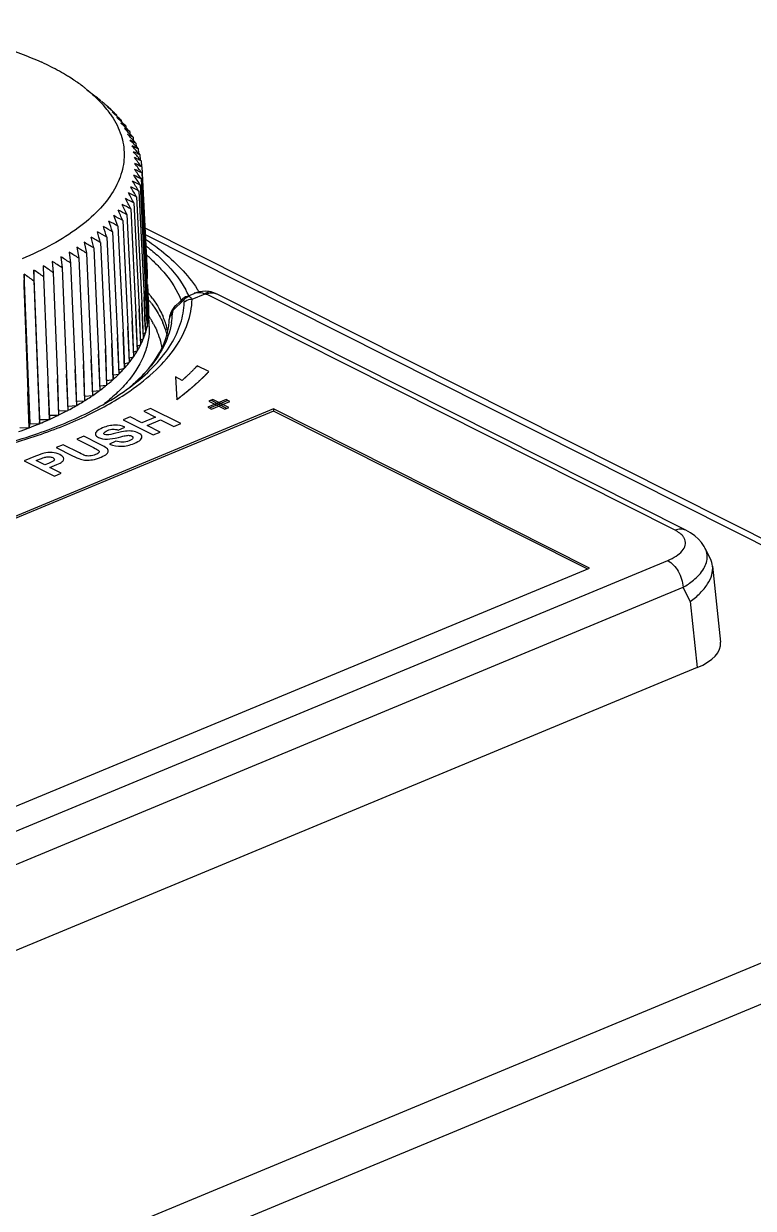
# Model space of a CAD drawing. Header units: millimetres. Extents: x -1493 to -686, y 1310 to 1867.
# Drawn here: x -761.63 to -742.47, y 1743.72 to 1774.82 of the extents above; entities that cross this region are included whole.
import ezdxf

# ---------------------------------------------------------------- set-up
doc = ezdxf.new("R2010")
doc.units = ezdxf.units.MM
doc.layers.get('0').update_dxf_attribs({"linetype": 'CONTINUOUS'})

msp = doc.modelspace()

# ---------------------------------------------------------------- linework, layer by layer
at = {"color": 7, "linetype": 'Continuous'}
for p, q in [((-759.984, 1773.101), (-759.711, 1772.884)), ((-759.63, 1772.819), (-759.603, 1772.797)), ((-759.492, 1772.708), (-759.492, 1772.699)), ((-759.492, 1772.699), (-759.472, 1772.683)), ((-759.336, 1772.569), (-759.335, 1772.551)), ((-759.335, 1772.551), (-759.327, 1772.544)), ((-759.195, 1772.402), (-759.142, 1772.355)), ((-759.193, 1772.427), (-759.191, 1772.399)), ((-759.076, 1772.257), (-759.025, 1772.209)), ((-759.063, 1772.283), (-759.061, 1772.243)), ((-758.971, 1772.11), (-758.921, 1772.061)), ((-758.947, 1772.136), (-758.944, 1772.084)), ((-758.88, 1771.961), (-758.841, 1771.922)), ((-758.844, 1771.987), (-758.841, 1771.922)), ((-758.803, 1771.811), (-758.779, 1771.785)), ((-758.779, 1771.785), (-758.752, 1771.757)), ((-758.756, 1771.835), (-758.752, 1771.757)), ((-758.74, 1771.658), (-758.734, 1771.652)), ((-758.734, 1771.652), (-758.677, 1771.589)), ((-758.681, 1771.682), (-758.677, 1771.589)), ((-758.677, 1771.589), (-758.621, 1771.527)), ((-758.621, 1771.527), (-758.616, 1771.418)), ((-758.616, 1771.418), (-758.576, 1771.371)), ((-758.616, 1771.418), (-758.576, 1771.371)), ((-758.576, 1771.371), (-758.569, 1771.245)), ((-758.569, 1771.245), (-758.544, 1771.214)), ((-758.569, 1771.245), (-758.544, 1771.214)), ((-758.544, 1771.214), (-758.537, 1771.069)), ((-758.537, 1771.069), (-758.528, 1771.057)), ((-758.528, 1771.057), (-758.388, 1768.285)), ((-758.538, 1770.74), (-758.398, 1767.966)), ((-758.526, 1770.898), (-758.386, 1768.125)), ((-758.606, 1770.424), (-758.467, 1767.647)), ((-758.565, 1770.582), (-758.425, 1767.806)), ((-758.732, 1770.111), (-758.594, 1767.33)), ((-758.662, 1770.267), (-758.524, 1767.488)), ((-758.915, 1769.803), (-758.779, 1767.019)), ((-758.816, 1769.956), (-758.679, 1767.174)), ((-759.153, 1769.502), (-759.019, 1766.715)), ((-759.027, 1769.651), (-758.892, 1766.866)), ((-729.696, 1754.976), (-758.456, 1769.461)), ((-759.445, 1769.209), (-759.314, 1766.42)), ((-759.292, 1769.354), (-759.16, 1766.566)), ((-730.327, 1755.121), (-758.447, 1769.284)), ((-760.434, 1768.819), (-760.395, 1768.533)), ((-760.23, 1768.946), (-760.181, 1768.661)), ((-760.038, 1769.077), (-759.979, 1768.793)), ((-759.979, 1768.793), (-759.853, 1766)), ((-759.788, 1768.929), (-759.66, 1766.137)), ((-759.61, 1769.068), (-759.481, 1766.277)), ((-760.875, 1768.576), (-760.856, 1768.288)), ((-760.649, 1768.695), (-760.62, 1768.408)), ((-760.395, 1768.533), (-760.273, 1765.737)), ((-760.181, 1768.661), (-760.057, 1765.867)), ((-761.613, 1768.243), (-761.626, 1767.956)), ((-761.458, 1764.319), (-761.613, 1768.243)), ((-761.357, 1768.35), (-761.36, 1768.062)), ((-761.199, 1764.427), (-761.357, 1768.35)), ((-761.111, 1768.46), (-761.103, 1768.173)), ((-761.103, 1768.173), (-760.949, 1764.43)), ((-760.856, 1768.288), (-760.739, 1765.49)), ((-760.62, 1768.408), (-760.501, 1765.612)), ((-758.388, 1768.285), (-758.381, 1768.126)), ((-761.626, 1767.956), (-761.516, 1765.154)), ((-761.36, 1768.062), (-761.209, 1764.313)), ((-758.392, 1767.807), (-758.398, 1767.966)), ((-758.373, 1767.808), (-758.386, 1768.125)), ((-758.375, 1767.967), (-758.349, 1767.342)), ((-758.467, 1767.647), (-758.461, 1767.491)), ((-758.434, 1766.867), (-758.467, 1767.647)), ((-758.419, 1767.649), (-758.425, 1767.806)), ((-758.425, 1767.806), (-758.419, 1767.649)), ((-758.393, 1767.027), (-758.419, 1767.649)), ((-758.419, 1767.649), (-758.394, 1767.027)), ((-758.366, 1767.188), (-758.392, 1767.807)), ((-758.392, 1767.807), (-758.367, 1767.188)), ((-758.373, 1767.808), (-758.354, 1767.341)), ((-757.463, 1767.582), (-757.528, 1767.519)), ((-757.435, 1767.553), (-757.478, 1767.511)), ((-757.435, 1767.553), (-757.478, 1767.511)), ((-757.446, 1767.597), (-757.463, 1767.582)), ((-757.412, 1767.623), (-757.446, 1767.597)), ((-757.374, 1767.643), (-757.412, 1767.623)), ((-757.364, 1767.647), (-757.374, 1767.643)), ((-757.364, 1767.647), (-757.148, 1767.737)), ((-757.204, 1767.581), (-756.859, 1767.724)), ((-757.109, 1767.752), (-757.148, 1767.737)), ((-757.019, 1767.777), (-757.109, 1767.752)), ((-756.929, 1767.79), (-757.019, 1767.777)), ((-756.841, 1767.792), (-756.929, 1767.79)), ((-756.755, 1767.783), (-756.841, 1767.792)), ((-744.526, 1761.517), (-756.827, 1767.713)), ((-756.705, 1767.773), (-756.755, 1767.783)), ((-756.705, 1767.773), (-756.705, 1767.773)), ((-756.69, 1767.769), (-756.705, 1767.773)), ((-756.634, 1767.752), (-756.69, 1767.769)), ((-756.577, 1767.729), (-756.634, 1767.752)), ((-756.545, 1767.714), (-756.577, 1767.729)), ((-744.245, 1761.519), (-756.545, 1767.714)), ((-758.554, 1766.392), (-758.594, 1767.33)), ((-758.594, 1767.33), (-758.558, 1766.385)), ((-758.524, 1767.488), (-758.486, 1766.543)), ((-758.49, 1766.706), (-758.524, 1767.488)), ((-758.461, 1767.491), (-758.436, 1766.867)), ((-758.354, 1767.341), (-758.347, 1767.182)), ((-757.767, 1767.227), (-757.776, 1767.202)), ((-757.739, 1767.284), (-757.767, 1767.227)), ((-757.705, 1767.338), (-757.739, 1767.284)), ((-757.66, 1767.336), (-757.707, 1767.29)), ((-757.66, 1767.336), (-757.707, 1767.29)), ((-757.663, 1767.388), (-757.705, 1767.338)), ((-757.645, 1767.406), (-757.663, 1767.388)), ((-757.478, 1767.511), (-757.66, 1767.336)), ((-757.528, 1767.519), (-757.645, 1767.406)), ((-758.738, 1766.08), (-758.779, 1767.019)), ((-758.779, 1767.019), (-758.743, 1766.073)), ((-758.639, 1766.235), (-758.679, 1767.174)), ((-758.679, 1767.174), (-758.643, 1766.228)), ((-758.394, 1767.027), (-758.387, 1766.862)), ((-758.392, 1767.009), (-758.36, 1767.022)), ((-758.367, 1767.188), (-758.36, 1767.022)), ((-758.365, 1767.174), (-758.347, 1767.182)), ((-758.33, 1766.887), (-758.342, 1767.189)), ((-757.804, 1767.072), (-757.805, 1767.05)), ((-757.801, 1767.099), (-757.804, 1767.072)), ((-757.797, 1767.127), (-757.801, 1767.099)), ((-757.791, 1767.154), (-757.797, 1767.127)), ((-757.783, 1767.181), (-757.791, 1767.154)), ((-757.776, 1767.202), (-757.783, 1767.181)), ((-757.776, 1767.202), (-757.776, 1767.202)), ((-758.978, 1765.775), (-759.019, 1766.715)), ((-759.019, 1766.715), (-758.984, 1765.769)), ((-758.851, 1765.927), (-758.892, 1766.866)), ((-758.892, 1766.866), (-758.857, 1765.92)), ((-758.489, 1766.682), (-758.43, 1766.702)), ((-758.436, 1766.867), (-758.43, 1766.702)), ((-758.433, 1766.845), (-758.387, 1766.862)), ((-759.273, 1765.48), (-759.314, 1766.42)), ((-759.314, 1766.42), (-759.28, 1765.473)), ((-759.119, 1765.626), (-759.16, 1766.566)), ((-759.16, 1766.566), (-759.126, 1765.62)), ((-758.644, 1766.36), (-758.558, 1766.385)), ((-758.56, 1766.52), (-758.486, 1766.543)), ((-759.812, 1765.058), (-759.853, 1766)), ((-759.853, 1766), (-759.821, 1765.052)), ((-759.62, 1765.195), (-759.66, 1766.137)), ((-759.66, 1766.137), (-759.628, 1765.189)), ((-759.44, 1765.336), (-759.481, 1766.277)), ((-759.481, 1766.277), (-759.448, 1765.33)), ((-758.857, 1766.046), (-758.743, 1766.073)), ((-758.743, 1766.202), (-758.643, 1766.228)), ((-760.233, 1764.795), (-760.273, 1765.737)), ((-760.273, 1765.737), (-760.243, 1764.789)), ((-760.017, 1764.925), (-760.057, 1765.867)), ((-760.057, 1765.867), (-760.026, 1764.919)), ((-759.124, 1765.742), (-758.984, 1765.769)), ((-758.983, 1765.893), (-758.857, 1765.92)), ((-760.988, 1765.374), (-760.96, 1764.425)), ((-760.7, 1764.547), (-760.739, 1765.49)), ((-760.739, 1765.49), (-760.711, 1764.542)), ((-760.461, 1764.669), (-760.501, 1765.612)), ((-760.501, 1765.612), (-760.471, 1764.663)), ((-759.445, 1765.449), (-759.28, 1765.473)), ((-759.278, 1765.594), (-759.126, 1765.62)), ((-761.478, 1764.21), (-761.516, 1765.154)), ((-761.516, 1765.154), (-761.49, 1764.205)), ((-760.022, 1765.034), (-759.821, 1765.052)), ((-759.817, 1765.169), (-759.628, 1765.189)), ((-759.625, 1765.307), (-759.448, 1765.33)), ((-760.465, 1764.778), (-760.243, 1764.789)), ((-760.238, 1764.904), (-760.026, 1764.919)), ((-755.066, 1764.702), (-784.425, 1752.507)), ((-755.065, 1764.648), (-784.366, 1752.478)), ((-761.209, 1764.313), (-761.199, 1764.427)), ((-761.199, 1764.427), (-760.96, 1764.425)), ((-760.949, 1764.539), (-760.711, 1764.542)), ((-760.704, 1764.656), (-760.471, 1764.663)), ((-755.066, 1764.702), (-755.065, 1764.648)), ((-746.775, 1760.526), (-755.066, 1764.702)), ((-746.833, 1760.502), (-755.065, 1764.648)), ((-761.727, 1764.216), (-761.49, 1764.205)), ((-761.478, 1764.21), (-761.458, 1764.319)), ((-761.458, 1764.319), (-761.209, 1764.313)), ((-744.12, 1761.449), (-744.245, 1761.519)), ((-744.011, 1761.371), (-744.12, 1761.449)), ((-743.915, 1761.286), (-744.011, 1761.371)), ((-743.833, 1761.193), (-743.915, 1761.286)), ((-743.765, 1761.094), (-743.833, 1761.193)), ((-743.734, 1761.038), (-743.765, 1761.094)), ((-743.596, 1760.766), (-743.735, 1761.039)), ((-776.766, 1747.415), (-744.72, 1760.726)), ((-776.134, 1748.332), (-746.775, 1760.526)), ((-743.541, 1760.58), (-743.332, 1758.579)), ((-776.36, 1746.711), (-744.315, 1760.021)), ((-744.126, 1759.649), (-744.315, 1760.021)), ((-744.126, 1759.649), (-743.945, 1757.914)), ((-743.945, 1757.914), (-776.468, 1744.405)), ((-771.7, 1737.937), (-730.327, 1755.121)), ((-729.297, 1754.467), (-771.754, 1736.832))]:
    msp.add_line(p, q, dxfattribs=at)
at = {"color": 40, "linetype": 'Continuous'}
for p, q in [((-756.765, 1765.682), (-757.07, 1765.836)), ((-757.642, 1765.542), (-757.608, 1764.944)), ((-757.463, 1765.452), (-757.642, 1765.542)), ((-756.312, 1764.947), (-756.792, 1764.747)), ((-756.792, 1764.747), (-756.698, 1764.7)), ((-756.661, 1764.951), (-756.769, 1764.907)), ((-756.769, 1764.907), (-756.349, 1764.695)), ((-756.265, 1764.923), (-756.745, 1764.724)), ((-756.295, 1764.718), (-756.715, 1764.929)), ((-756.698, 1764.7), (-756.218, 1764.899)), ((-756.242, 1764.74), (-756.661, 1764.951)), ((-756.349, 1764.695), (-756.242, 1764.74)), ((-756.218, 1764.899), (-756.312, 1764.947)), ((-758.833, 1764.492), (-759.015, 1764.416)), ((-758.522, 1764.336), (-758.833, 1764.492)), ((-758.165, 1764.484), (-758.522, 1764.336)), ((-758.293, 1764.716), (-758.476, 1764.641)), ((-758.476, 1764.641), (-758.165, 1764.484)), ((-757.504, 1764.319), (-758.293, 1764.716)), ((-759.145, 1764.149), (-758.97, 1764.228)), ((-759.015, 1764.416), (-758.226, 1764.019)), ((-758.389, 1764.268), (-758.031, 1764.417)), ((-758.043, 1764.094), (-758.389, 1764.268)), ((-758.031, 1764.417), (-757.686, 1764.243)), ((-757.686, 1764.243), (-757.504, 1764.319)), ((-760.05, 1763.987), (-760.232, 1763.911)), ((-760.232, 1763.911), (-759.796, 1763.691)), ((-759.635, 1763.778), (-760.05, 1763.987)), ((-759.209, 1763.86), (-759.371, 1763.779)), ((-758.226, 1764.019), (-758.043, 1764.094)), ((-760.588, 1763.763), (-760.77, 1763.687)), ((-760.77, 1763.687), (-760.349, 1763.475)), ((-760.16, 1763.548), (-760.588, 1763.763)), ((-761.318, 1763.46), (-761.611, 1763.338)), ((-761.611, 1763.338), (-760.821, 1762.941)), ((-761.295, 1763.347), (-761.207, 1763.383)), ((-761.071, 1763.234), (-761.295, 1763.347)), ((-760.971, 1763.275), (-761.071, 1763.234)), ((-760.937, 1763.166), (-760.818, 1763.216)), ((-760.639, 1763.016), (-760.937, 1763.166)), ((-760.821, 1762.941), (-760.639, 1763.016))]:
    msp.add_line(p, q, dxfattribs=at)
at = {"color": 7, "linetype": 'Continuous'}
for centre, radius, start, end in [((-764.184, 1767.217), 7.25, 63.1824, 65.2683), ((-763.883, 1767.819), 6.577, 60.9341, 63.1667), ((-763.568, 1768.389), 5.926, 58.5143, 60.9159), ((-763.348, 1768.754), 5.5, 57.8428, 58.4838), ((-763.192, 1769), 5.209, 55.8884, 57.8548), ((-763.026, 1769.245), 4.913, 55.0412, 55.8773), ((-762.868, 1769.47), 4.638, 53.0688, 55.0521), ((-762.702, 1769.693), 4.359, 51.9884, 53.0592), ((-762.615, 1769.804), 4.219, 51.408, 51.9857), ((-762.128, 1769.911), 3.831, 49.9304, 51.3369), ((-783.11, 1743.633), 37.458, 51.1826, 51.3426), ((-761.77, 1770.715), 2.974, 39.3821, 43.1765), ((-783.721, 1743.578), 37.883, 50.2398, 50.4115), ((-762.109, 1769.264), 4.325, 52.7658, 54.1996), ((-784.667, 1742.441), 39.362, 50.047, 50.2013), ((-761.525, 1770.918), 2.656, 35.2932, 39.3452), ((-784.627, 1743.252), 38.706, 49.1978, 49.3885), ((-762.147, 1768.544), 4.91, 55.0669, 56.4338), ((-785.563, 1742.168), 40.138, 49.0307, 49.1822), ((-785.568, 1742.984), 39.509, 48.1242, 48.3269), ((-762.227, 1767.766), 5.562, 56.9337, 58.2331), ((-786.521, 1742.798), 40.262, 47.027, 47.226), ((-762.347, 1766.935), 6.276, 58.4469, 59.6811), ((-787.061, 1741.32), 41.744, 47.8781, 48.025), ((-787.532, 1742.649), 41.032, 45.8895, 46.0846), ((-762.505, 1766.053), 7.047, 59.6697, 60.8425), ((-788.083, 1741.124), 42.552, 46.7856, 46.9297), ((-788.607, 1742.534), 41.829, 44.7108, 44.9018), ((-762.702, 1765.126), 7.871, 60.6522, 61.768), ((-789.166, 1740.966), 43.379, 45.6529, 45.7941), ((-789.755, 1742.448), 42.663, 43.4899, 43.6768), ((-762.935, 1764.158), 8.741, 61.4338, 62.497), ((-790.251, 1740.907), 44.142, 44.4789, 44.6366), ((-790.987, 1742.391), 43.549, 42.2261, 42.4087), ((-763.207, 1763.153), 9.655, 62.0459, 63.0608), ((-792.317, 1742.358), 44.5, 40.9185, 41.0967), ((-763.517, 1762.117), 10.607, 62.5135, 63.4842), ((-791.566, 1740.733), 45.158, 43.2633, 43.3935), ((-793.736, 1742.363), 45.506, 39.5718, 39.7399), ((-763.865, 1761.054), 11.594, 62.8569, 63.7871), ((-796.218, 1741.65), 47.805, 37.9799, 38.3355), ((-764.251, 1759.97), 12.61, 63.0925, 63.9856), ((-793.604, 1741.242), 46.204, 40.7769, 40.9188), ((-795.207, 1741.148), 47.415, 39.402, 39.5717), ((-800.055, 1741.623), 50.71, 35.0431, 35.3922), ((-765.138, 1757.755), 14.713, 63.2913, 64.1192), ((-798.085, 1741.599), 49.228, 36.5256, 36.887), ((-764.675, 1758.868), 13.651, 63.2336, 64.0927), ((-804.722, 1741.675), 54.343, 31.9398, 32.2622), ((-766.179, 1755.515), 16.881, 63.1906, 63.9635), ((-802.252, 1741.65), 52.399, 33.5145, 33.8507), ((-765.639, 1756.636), 15.791, 63.2744, 64.0737), ((-810.736, 1741.696), 59.261, 28.65286, 28.94536), ((-767.37, 1753.29), 19.08, 62.8459, 63.572), ((-807.524, 1741.692), 56.604, 30.3191, 30.627), ((-766.756, 1754.398), 17.979, 63.046, 63.7946), ((-818.826, 1741.628), 66.205, 25.18679, 25.44576), ((-768.708, 1751.119), 21.277, 62.2953, 62.9814), ((-814.457, 1741.677), 62.415, 26.94177, 27.21796), ((-768.021, 1752.195), 20.181, 62.5944, 63.2998), ((-830.328, 1741.392), 76.525, 21.55084, 21.77255), ((-770.189, 1749.037), 23.442, 61.5653, 62.2169), ((-824.028, 1741.537), 70.82, 23.38926, 23.63007), ((-769.431, 1750.064), 22.365, 61.9514, 62.6196), ((-847.981, 1740.852), 92.967, 17.75977, 17.94055), ((-771.805, 1747.08), 25.548, 60.6742, 61.2959), ((-838.116, 1741.172), 83.71, 19.67354, 19.87523), ((-770.98, 1748.041), 24.504, 61.139, 61.7751), ((-878.422, 1739.714), 122.178, 13.83431, 13.97077), ((-773.549, 1745.277), 27.574, 59.634, 60.2295), ((-860.874, 1740.389), 105.247, 15.81232, 15.97133), ((-772.661, 1746.157), 26.572, 60.1722, 60.7803), ((-776.389, 1742.913), 30.425, 57.81, 58.3716), ((-775.414, 1743.652), 29.502, 58.4525, 59.0247), ((-774.467, 1744.44), 28.551, 59.0606, 59.6441), ((-761.646, 1764.721), 5.346, 51.9384, 52.9099), ((-778.422, 1741.592), 32.188, 56.4229, 56.9648), ((-777.392, 1742.225), 31.321, 57.1335, 57.6849), ((-761.404, 1765.224), 4.624, 48.8766, 49.6351), ((-761.256, 1765.392), 4.401, 46.9232, 48.8864), ((-781.668, 1740.021), 34.622, 54.0862, 54.6014), ((-780.56, 1740.489), 33.838, 54.8995, 55.4233), ((-779.478, 1741.012), 33.026, 55.6784, 56.211), ((-759.882, 1766.012), 3.359, 32.3483, 33.1973), ((-760.816, 1765.722), 3.187, 39.414, 39.8361), ((-760.774, 1765.585), 3.133, 38.4972, 39.5694), ((-760.784, 1765.748), 3.146, 38.9606, 39.414), ((-760.757, 1765.771), 3.11, 38.6162, 38.9603), ((-760.659, 1765.848), 2.986, 35.9317, 38.6319), ((-760.681, 1765.659), 3.015, 36.9151, 38.5003), ((-759.658, 1766.666), 2.343, 22.6764, 24.6493), ((-759.617, 1766.683), 2.3, 22.3182, 22.6712), ((-758.377, 1766.738), 1.246, 40.8414, 41.1612), ((-757.192, 1767.356), 0.313, 137.1691, 140.8336), ((-759.596, 1766.61), 2.538, 24.8318, 28.7403), ((-757.313, 1767.542), 0.112, 73.3578, 78.153), ((-757.027, 1767.446), 0.316, 110.2761, 112.5609), ((-759.84, 1766.039), 3.309, 31.6634, 32.3479), ((-756.669, 1767.47), 0.274, 63.2585, 65.5678), ((-760.086, 1767.242), 1.74, 2.3759, 3.2976), ((-760.085, 1767.242), 1.739, 1.6201, 2.3758), ((-759.583, 1767.275), 1.864, 357.5891, 358.6046), ((-757.466, 1767.242), 0.246, 162.8616, 168.6816), ((-760.182, 1767.253), 1.837, 347.9096, 350.0667), ((-760.157, 1767.249), 1.812, 350.0695, 351.1579), ((-760.14, 1767.246), 1.794, 351.1572, 352.8006), ((-760.113, 1767.243), 1.767, 353.0323, 356.3524), ((-760.095, 1767.242), 1.749, 356.3565, 358.0277), ((-760.498, 1765.721), 2.585, 31.4854, 33.2241), ((-760.433, 1765.761), 2.508, 30.5264, 31.4813), ((-760.354, 1765.807), 2.417, 27.9825, 30.5358), ((-759.894, 1766.12), 2.1, 16.0787, 23.7082), ((-759.942, 1766.272), 2.15, 19.944, 23.3963), ((-759.867, 1766.299), 2.071, 17.8181, 19.934), ((-759.785, 1766.325), 1.985, 12.2192, 17.8383), ((-759.474, 1767.094), 1.67, 349.802, 355.2774), ((-759.427, 1767.089), 1.623, 355.2948, 358.6015), ((-757.566, 1767.044), 0.239, 169.0436, 178.5532), ((-759.625, 1767.278), 1.906, 350.5691, 357.5609), ((-760.397, 1767.316), 2.061, 338.1936, 341.1896), ((-760.331, 1767.293), 1.992, 341.199, 342.7319), ((-760.269, 1767.274), 1.926, 342.9442, 346.0786), ((-760.219, 1767.261), 1.875, 346.0868, 347.6828), ((-760.07, 1766.814), 1.742, 1.5866, 2.3773), ((-759.779, 1766.156), 1.979, 14.6489, 16.0068), ((-760.748, 1767.48), 2.449, 329.44, 332.1113), ((-760.653, 1767.43), 2.341, 332.1217, 333.498), ((-760.558, 1767.383), 2.235, 333.686, 336.5249), ((-760.477, 1767.347), 2.147, 336.535, 337.9931), ((-761.208, 1767.785), 3.001, 321.7507, 324.0831), ((-761.089, 1767.698), 2.854, 324.093, 325.2991), ((-760.965, 1767.613), 2.704, 325.4624, 327.963), ((-760.858, 1767.545), 2.576, 327.9733, 329.2645), ((-761.759, 1768.259), 3.728, 315.0824, 317.1008), ((-761.621, 1768.129), 3.539, 317.1095, 318.1545), ((-761.474, 1767.999), 3.343, 318.2953, 320.4661), ((-761.344, 1767.892), 3.174, 320.4755, 321.599), ((-762.375, 1768.92), 4.632, 309.3162, 311.0626), ((-762.224, 1768.745), 4.401, 311.07, 311.9736), ((-762.061, 1768.565), 4.159, 312.0953, 313.972), ((-761.915, 1768.413), 3.948, 313.9801, 314.9515), ((-761.954, 1768.967), 4.831, 309.873, 312.1625), ((-761.853, 1768.838), 4.667, 309.9561, 311.9449), ((-761.766, 1768.758), 4.55, 312.1771, 313.0183), ((-761.603, 1768.584), 4.311, 313.0074, 315.0837), ((-761.425, 1768.406), 4.06, 315.0926, 316.3127), ((-763.185, 1769.999), 5.983, 303.7215, 304.2124), ((-763.012, 1769.747), 5.676, 304.3075, 306.0869), ((-762.854, 1769.528), 5.406, 306.0971, 306.6223), ((-762.682, 1769.3), 5.121, 306.7238, 308.6297), ((-762.526, 1769.103), 4.87, 308.641, 309.2041), ((-764.003, 1771.35), 7.562, 297.9337, 299.4033), ((-763.848, 1771.072), 7.243, 299.4107, 299.8429), ((-763.676, 1770.775), 6.9, 299.9272, 301.4894), ((-763.518, 1770.515), 6.596, 301.4977, 301.9577), ((-763.344, 1770.239), 6.27, 302.0471, 303.7122), ((-764.87, 1773.124), 9.537, 292.9382, 294.1972), ((-764.618, 1772.566), 8.925, 294.2728, 295.7767), ((-764.471, 1772.259), 8.585, 295.7852, 295.9781), ((-764.307, 1771.927), 8.214, 296.0512, 297.6406), ((-764.155, 1771.634), 7.884, 297.6501, 297.8543), ((-765.45, 1774.573), 11.098, 289.4445, 290.9077), ((-765.199, 1773.915), 10.393, 290.9794, 292.3381), ((-765.066, 1773.588), 10.041, 292.3449, 292.5187), ((-765.023, 1773.484), 9.929, 292.593, 292.7681), ((-764.993, 1773.412), 9.851, 292.7681, 292.9441), ((-744.186, 1760.811), 0.506, 21.1086, 26.7424)]:
    msp.add_arc(centre, radius, start, end, dxfattribs=at)
msp.add_ellipse((-745.134, 1758.509), major_axis=(1.804, 0.039), ratio=0.453967, start_param=-0.860761, end_param=0.037658, dxfattribs=at)
for points, knots in [([(-771.985, 1773.84), (-771.589, 1774.005), (-770.742, 1774.291), (-769.393, 1774.593), (-767.953, 1774.777), (-766.472, 1774.836), (-765.005, 1774.767), (-763.602, 1774.575), (-762.314, 1774.265), (-761.517, 1773.971), (-761.151, 1773.803)], [0, 0, 0, 0, 0.115867, 0.241479, 0.373549, 0.508363, 0.642044, 0.770781, 0.891074, 1, 1, 1, 1]), ([(-759.984, 1773.101), (-759.949, 1773.073), (-759.815, 1772.963), (-759.689, 1772.844), (-759.601, 1772.75)], [0, 0, 0, 0, 0.259229, 1, 1, 1, 1]), ([(-759.357, 1772.453), (-759.248, 1772.299), (-759.071, 1771.977), (-758.961, 1771.443), (-759.029, 1770.904), (-759.269, 1770.381), (-759.666, 1769.885), (-760.209, 1769.422), (-760.887, 1768.998), (-761.396, 1768.758), (-761.669, 1768.645)], [0, 0, 0, 0, 0.108835, 0.209786, 0.310319, 0.418015, 0.538605, 0.675322, 0.829267, 1, 1, 1, 1]), ([(-758.429, 1769.158), (-758.288, 1769.064), (-757.777, 1768.695), (-757.324, 1768.237), (-757.071, 1767.851)], [0, 0, 0, 0, 0.269282, 1, 1, 1, 1]), ([(-758.35, 1768.93), (-758.244, 1768.847), (-757.869, 1768.529), (-757.543, 1768.144), (-757.371, 1767.83)], [0, 0, 0, 0, 0.273238, 1, 1, 1, 1]), ([(-758.25, 1768.607), (-758.171, 1768.533), (-757.888, 1768.247), (-757.65, 1767.91), (-757.528, 1767.643)], [0, 0, 0, 0, 0.269761, 1, 1, 1, 1]), ([(-758.842, 1765.172), (-758.598, 1765.341), (-758.158, 1765.689), (-757.633, 1766.287), (-757.297, 1766.92), (-757.21, 1767.367), (-757.204, 1767.581)], [0, 0, 0, 0, 0.295225, 0.555576, 0.786826, 1, 1, 1, 1]), ([(-758.241, 1767.6), (-758.214, 1767.561), (-758.11, 1767.411), (-758.022, 1767.25), (-757.968, 1767.126)], [0, 0, 0, 0, 0.258782, 1, 1, 1, 1]), ([(-757.463, 1767.582), (-757.461, 1767.584), (-757.451, 1767.568), (-757.445, 1767.565), (-757.439, 1767.558)], [0, 0, 0, 0, 0.25152, 1, 1, 1, 1]), ([(-757.204, 1767.581), (-757.223, 1767.581), (-757.298, 1767.573), (-757.371, 1767.539), (-757.412, 1767.502)], [0, 0, 0, 0, 0.257047, 1, 1, 1, 1]), ([(-757.29, 1767.651), (-757.297, 1767.653), (-757.321, 1767.657), (-757.347, 1767.654), (-757.364, 1767.647)], [0, 0, 0, 0, 0.277764, 1, 1, 1, 1]), ([(-757.204, 1767.581), (-757.208, 1767.589), (-757.227, 1767.619), (-757.256, 1767.642), (-757.281, 1767.649)], [0, 0, 0, 0, 0.269565, 1, 1, 1, 1]), ([(-757.136, 1767.742), (-757.093, 1767.757), (-756.997, 1767.77), (-756.904, 1767.744), (-756.859, 1767.724)], [0, 0, 0, 0, 0.479246, 1, 1, 1, 1]), ([(-756.705, 1767.773), (-756.717, 1767.776), (-756.773, 1767.781), (-756.826, 1767.751), (-756.859, 1767.724)], [0, 0, 0, 0, 0.220998, 1, 1, 1, 1]), ([(-756.555, 1767.719), (-756.571, 1767.726), (-756.64, 1767.75), (-756.716, 1767.746), (-756.769, 1767.732)], [0, 0, 0, 0, 0.239764, 1, 1, 1, 1]), ([(-758.726, 1765.358), (-758.529, 1765.512), (-758.174, 1765.83), (-757.754, 1766.364), (-757.487, 1766.924), (-757.417, 1767.314), (-757.412, 1767.502)], [0, 0, 0, 0, 0.289803, 0.5485, 0.781879, 1, 1, 1, 1]), ([(-758.271, 1767.469), (-758.24, 1767.429), (-758.127, 1767.269), (-758.03, 1767.097), (-757.972, 1766.964)], [0, 0, 0, 0, 0.259545, 1, 1, 1, 1]), ([(-757.72, 1767.23), (-757.73, 1767.221), (-757.768, 1767.181), (-757.793, 1767.129), (-757.801, 1767.089)], [0, 0, 0, 0, 0.257251, 1, 1, 1, 1]), ([(-757.707, 1767.29), (-757.715, 1767.285), (-757.745, 1767.261), (-757.767, 1767.228), (-757.776, 1767.202)], [0, 0, 0, 0, 0.261008, 1, 1, 1, 1]), ([(-757.707, 1767.29), (-757.709, 1767.285), (-757.715, 1767.265), (-757.719, 1767.245), (-757.72, 1767.23)], [0, 0, 0, 0, 0.288686, 1, 1, 1, 1]), ([(-757.745, 1766.966), (-757.785, 1766.724), (-757.971, 1766.222), (-758.297, 1765.803), (-758.489, 1765.602)], [0, 0, 0, 0, 0.468683, 1, 1, 1, 1]), ([(-758.219, 1766.941), (-758.192, 1766.889), (-758.092, 1766.683), (-758.025, 1766.46), (-758, 1766.292)], [0, 0, 0, 0, 0.258841, 1, 1, 1, 1]), ([(-758.329, 1766.863), (-758.326, 1766.745), (-758.344, 1766.504), (-758.481, 1766.014), (-758.69, 1765.677), (-758.857, 1765.47)], [0, 0, 0, 0, 0.233448, 0.474076, 1, 1, 1, 1]), ([(-757.895, 1766.548), (-757.888, 1766.569), (-757.862, 1766.651), (-757.842, 1766.735), (-757.831, 1766.798)], [0, 0, 0, 0, 0.254713, 1, 1, 1, 1]), ([(-758.733, 1765.367), (-758.631, 1765.459), (-758.285, 1765.799), (-758.005, 1766.218), (-757.895, 1766.548)], [0, 0, 0, 0, 0.284201, 1, 1, 1, 1]), ([(-761.258, 1764.058), (-760.774, 1764.226), (-759.891, 1764.589), (-759.072, 1765.087), (-758.726, 1765.358)], [0, 0, 0, 0, 0.537942, 1, 1, 1, 1]), ([(-758.857, 1765.47), (-758.873, 1765.45), (-758.941, 1765.367), (-759.013, 1765.288), (-759.069, 1765.231)], [0, 0, 0, 0, 0.244646, 1, 1, 1, 1]), ([(-761.243, 1764.016), (-760.797, 1764.167), (-759.967, 1764.496), (-759.187, 1764.934), (-758.842, 1765.172)], [0, 0, 0, 0, 0.529647, 1, 1, 1, 1]), ([(-759.069, 1765.231), (-759.102, 1765.197), (-759.24, 1765.06), (-759.388, 1764.933), (-759.505, 1764.842)], [0, 0, 0, 0, 0.24106, 1, 1, 1, 1]), ([(-774.662, 1765.01), (-774.303, 1764.753), (-773.459, 1764.29), (-772.016, 1763.769), (-770.35, 1763.392), (-767.903, 1763.101), (-765.382, 1763.157), (-762.95, 1763.556), (-761.8, 1763.871), (-761.258, 1764.058)], [0, 0, 0, 0, 0.095863, 0.207516, 0.332072, 0.465697, 0.741954, 0.875527, 1, 1, 1, 1]), ([(-764.948, 1763.234), (-764.298, 1763.302), (-763.047, 1763.494), (-761.822, 1763.82), (-761.243, 1764.016)], [0, 0, 0, 0, 0.516903, 1, 1, 1, 1]), ([(-744.245, 1761.519), (-744.285, 1761.54), (-744.384, 1761.56), (-744.48, 1761.537), (-744.526, 1761.517)], [0, 0, 0, 0, 0.474044, 1, 1, 1, 1]), ([(-744.269, 1761.274), (-744.278, 1761.297), (-744.336, 1761.404), (-744.442, 1761.475), (-744.526, 1761.517)], [0, 0, 0, 0, 0.210724, 1, 1, 1, 1]), ([(-744.72, 1760.726), (-744.643, 1760.758), (-744.506, 1760.826), (-744.342, 1760.958), (-744.246, 1761.113), (-744.252, 1761.227), (-744.269, 1761.274)], [0, 0, 0, 0, 0.322363, 0.589899, 0.806053, 1, 1, 1, 1]), ([(-744.72, 1760.726), (-744.603, 1760.666), (-744.412, 1760.44), (-744.324, 1760.168), (-744.315, 1760.021)], [0, 0, 0, 0, 0.472539, 1, 1, 1, 1]), ([(-744.315, 1760.021), (-744.221, 1760.075), (-744.016, 1760.214), (-743.762, 1760.475), (-743.678, 1760.725), (-743.682, 1760.836)], [0, 0, 0, 0, 0.304437, 0.689823, 1, 1, 1, 1]), ([(-744.126, 1759.649), (-744.033, 1759.715), (-743.866, 1759.854), (-743.67, 1760.09), (-743.552, 1760.333), (-743.533, 1760.503), (-743.541, 1760.58)], [0, 0, 0, 0, 0.300444, 0.566306, 0.796834, 1, 1, 1, 1])]:
    msp.add_open_spline(points, degree=3, knots=knots, dxfattribs=at)
for points in [[(-757.435, 1767.553), (-757.427, 1767.55), (-757.421, 1767.543), (-757.417, 1767.535)], [(-757.29, 1767.651), (-757.339, 1767.636), (-757.386, 1767.606), (-757.421, 1767.568)], [(-757.417, 1767.535), (-757.413, 1767.525), (-757.412, 1767.513), (-757.412, 1767.502)], [(-756.859, 1767.724), (-756.848, 1767.721), (-756.837, 1767.718), (-756.827, 1767.713)], [(-756.769, 1767.732), (-756.789, 1767.727), (-756.808, 1767.72), (-756.827, 1767.713)], [(-757.701, 1767.315), (-757.691, 1767.349), (-757.671, 1767.381), (-757.645, 1767.406)], [(-743.682, 1760.836), (-743.684, 1760.889), (-743.695, 1760.943), (-743.714, 1760.993)], [(-743.541, 1760.58), (-743.548, 1760.644), (-743.567, 1760.708), (-743.596, 1760.766)]]:
    msp.add_open_spline(points, degree=3, dxfattribs=at)
at = {"color": 40, "linetype": 'Continuous'}
for points, knots in [([(-757.07, 1765.836), (-757.085, 1765.82), (-757.106, 1765.797), (-757.136, 1765.767), (-757.158, 1765.744), (-757.18, 1765.721), (-757.203, 1765.699), (-757.226, 1765.676), (-757.248, 1765.653), (-757.272, 1765.631), (-757.295, 1765.608), (-757.315, 1765.59), (-757.331, 1765.575), (-757.342, 1765.563), (-757.352, 1765.554), (-757.36, 1765.547), (-757.365, 1765.542), (-757.369, 1765.538), (-757.372, 1765.536), (-757.373, 1765.534), (-757.375, 1765.533), (-757.376, 1765.532), (-757.378, 1765.53), (-757.382, 1765.526), (-757.388, 1765.521), (-757.396, 1765.513), (-757.405, 1765.506), (-757.416, 1765.495), (-757.435, 1765.478), (-757.452, 1765.462), (-757.463, 1765.452)], [0, 0, 0, 0, 0.125, 0.1875, 0.25, 0.3125, 0.375, 0.4375, 0.5, 0.5625, 0.625, 0.6875, 0.71875, 0.75, 0.78125, 0.796875, 0.8125, 0.820312, 0.828125, 0.832031, 0.833984, 0.835938, 0.839844, 0.84375, 0.859375, 0.875, 0.890625, 0.90625, 0.9375, 1, 1, 1, 1]), ([(-757.066, 1765.393), (-757.054, 1765.403), (-757.038, 1765.419), (-757.018, 1765.436), (-757.007, 1765.447), (-756.999, 1765.454), (-756.992, 1765.461), (-756.986, 1765.466), (-756.983, 1765.469), (-756.98, 1765.472), (-756.978, 1765.473), (-756.977, 1765.474), (-756.976, 1765.476), (-756.974, 1765.477), (-756.971, 1765.48), (-756.967, 1765.485), (-756.958, 1765.492), (-756.948, 1765.502), (-756.938, 1765.512), (-756.93, 1765.519), (-756.924, 1765.525), (-756.919, 1765.53), (-756.915, 1765.533), (-756.913, 1765.535), (-756.912, 1765.537), (-756.911, 1765.538), (-756.909, 1765.539), (-756.907, 1765.541), (-756.904, 1765.544), (-756.9, 1765.548), (-756.894, 1765.553), (-756.888, 1765.56), (-756.877, 1765.57), (-756.867, 1765.581), (-756.856, 1765.591), (-756.848, 1765.599), (-756.842, 1765.605), (-756.836, 1765.61), (-756.833, 1765.614), (-756.831, 1765.616), (-756.829, 1765.618), (-756.828, 1765.619), (-756.826, 1765.62), (-756.825, 1765.622), (-756.822, 1765.625), (-756.818, 1765.629), (-756.812, 1765.635), (-756.806, 1765.641), (-756.798, 1765.649), (-756.785, 1765.662), (-756.773, 1765.674), (-756.765, 1765.682)], [0, 0, 0, 0, 0.125, 0.1875, 0.21875, 0.25, 0.28125, 0.296875, 0.3125, 0.320312, 0.328125, 0.332031, 0.335938, 0.339844, 0.34375, 0.359375, 0.375, 0.40625, 0.4375, 0.453125, 0.46875, 0.484375, 0.492188, 0.496094, 0.5, 0.503906, 0.507812, 0.515625, 0.53125, 0.546875, 0.5625, 0.59375, 0.625, 0.6875, 0.71875, 0.75, 0.78125, 0.796875, 0.8125, 0.820312, 0.828125, 0.832031, 0.835938, 0.839844, 0.84375, 0.859375, 0.875, 0.890625, 0.90625, 0.9375, 1, 1, 1, 1]), ([(-757.608, 1764.944), (-757.599, 1764.952), (-757.584, 1764.963), (-757.567, 1764.976), (-757.558, 1764.983), (-757.55, 1764.988), (-757.543, 1764.994), (-757.538, 1764.998), (-757.534, 1765.001), (-757.533, 1765.002), (-757.531, 1765.003), (-757.53, 1765.004), (-757.527, 1765.006), (-757.523, 1765.009), (-757.517, 1765.014), (-757.509, 1765.021), (-757.497, 1765.03), (-757.481, 1765.043), (-757.462, 1765.058), (-757.443, 1765.073), (-757.424, 1765.087), (-757.406, 1765.102), (-757.388, 1765.117), (-757.372, 1765.13), (-757.36, 1765.14), (-757.352, 1765.146), (-757.346, 1765.151), (-757.342, 1765.155), (-757.338, 1765.158), (-757.335, 1765.16), (-757.332, 1765.162), (-757.331, 1765.164), (-757.328, 1765.166), (-757.326, 1765.168), (-757.322, 1765.171), (-757.318, 1765.175), (-757.312, 1765.179), (-757.303, 1765.187), (-757.292, 1765.196), (-757.281, 1765.206), (-757.272, 1765.213), (-757.266, 1765.217), (-757.263, 1765.22), (-757.262, 1765.221), (-757.261, 1765.222), (-757.259, 1765.223), (-757.257, 1765.226), (-757.253, 1765.229), (-757.247, 1765.234), (-757.24, 1765.24), (-757.228, 1765.25), (-757.213, 1765.263), (-757.196, 1765.278), (-757.181, 1765.291), (-757.171, 1765.3), (-757.165, 1765.305), (-757.158, 1765.31), (-757.151, 1765.317), (-757.138, 1765.329), (-757.122, 1765.343), (-757.097, 1765.365), (-757.078, 1765.382), (-757.066, 1765.393)], [0, 0, 0, 0, 0.0625, 0.09375, 0.109375, 0.125, 0.140625, 0.15625, 0.160156, 0.164062, 0.166016, 0.167969, 0.171875, 0.179688, 0.1875, 0.203125, 0.21875, 0.25, 0.28125, 0.3125, 0.34375, 0.375, 0.40625, 0.4375, 0.453125, 0.46875, 0.476562, 0.484375, 0.492188, 0.496094, 0.5, 0.503906, 0.507812, 0.515625, 0.523438, 0.53125, 0.546875, 0.5625, 0.59375, 0.625, 0.640625, 0.65625, 0.660156, 0.664062, 0.666016, 0.667969, 0.671875, 0.679688, 0.6875, 0.703125, 0.71875, 0.75, 0.78125, 0.8125, 0.828125, 0.835938, 0.84375, 0.859375, 0.875, 0.90625, 0.9375, 1, 1, 1, 1]), ([(-757.066, 1765.393), (-757.074, 1765.385), (-757.087, 1765.374), (-757.102, 1765.36), (-757.11, 1765.353), (-757.117, 1765.347), (-757.123, 1765.341), (-757.128, 1765.337), (-757.131, 1765.334), (-757.133, 1765.333), (-757.134, 1765.332), (-757.135, 1765.331), (-757.138, 1765.329), (-757.141, 1765.326), (-757.147, 1765.32), (-757.154, 1765.314), (-757.166, 1765.304), (-757.18, 1765.291), (-757.198, 1765.276), (-757.215, 1765.261), (-757.233, 1765.246), (-757.251, 1765.231), (-757.269, 1765.216), (-757.284, 1765.203), (-757.296, 1765.193), (-757.305, 1765.185), (-757.312, 1765.179), (-757.317, 1765.175), (-757.32, 1765.172), (-757.323, 1765.17), (-757.324, 1765.169), (-757.327, 1765.167), (-757.331, 1765.164), (-757.336, 1765.159), (-757.343, 1765.153), (-757.352, 1765.146), (-757.361, 1765.139), (-757.371, 1765.131), (-757.378, 1765.125), (-757.384, 1765.12), (-757.39, 1765.116), (-757.393, 1765.113), (-757.394, 1765.112), (-757.395, 1765.111), (-757.397, 1765.109), (-757.4, 1765.107), (-757.404, 1765.104), (-757.41, 1765.099), (-757.418, 1765.093), (-757.43, 1765.083), (-757.446, 1765.071), (-757.464, 1765.056), (-757.478, 1765.045), (-757.488, 1765.037), (-757.492, 1765.033), (-757.497, 1765.03), (-757.504, 1765.024), (-757.513, 1765.017), (-757.527, 1765.007), (-757.545, 1764.993), (-757.573, 1764.971), (-757.594, 1764.955), (-757.608, 1764.944)], [0, 0, 0, 0, 0.0625, 0.09375, 0.109375, 0.125, 0.140625, 0.15625, 0.160156, 0.164062, 0.166016, 0.167969, 0.171875, 0.179688, 0.1875, 0.203125, 0.21875, 0.25, 0.28125, 0.3125, 0.34375, 0.375, 0.40625, 0.4375, 0.453125, 0.46875, 0.484375, 0.492188, 0.496094, 0.5, 0.503906, 0.507812, 0.515625, 0.53125, 0.546875, 0.5625, 0.59375, 0.609375, 0.625, 0.640625, 0.65625, 0.660156, 0.664062, 0.666016, 0.667969, 0.671875, 0.679688, 0.6875, 0.703125, 0.71875, 0.75, 0.78125, 0.8125, 0.820312, 0.828125, 0.835938, 0.84375, 0.859375, 0.875, 0.90625, 0.9375, 1, 1, 1, 1])]:
    msp.add_open_spline(points, degree=3, knots=knots, dxfattribs=at)
for points in [[(-759.706, 1764.117), (-759.737, 1764.087), (-759.747, 1764.058), (-759.738, 1764.03)], [(-759.555, 1764.205), (-759.625, 1764.176), (-759.675, 1764.146), (-759.706, 1764.117)], [(-759.234, 1764.278), (-759.335, 1764.276), (-759.442, 1764.252), (-759.555, 1764.205)], [(-759.521, 1764.071), (-759.51, 1764.093), (-759.478, 1764.115), (-759.425, 1764.137)], [(-759.425, 1764.137), (-759.374, 1764.159), (-759.326, 1764.17), (-759.283, 1764.172)], [(-759.283, 1764.172), (-759.239, 1764.173), (-759.193, 1764.166), (-759.145, 1764.149)], [(-758.97, 1764.228), (-759.045, 1764.263), (-759.133, 1764.28), (-759.234, 1764.278)], [(-758.952, 1764.118), (-759.014, 1764.11), (-759.098, 1764.092), (-759.205, 1764.065)], [(-758.772, 1764.119), (-758.83, 1764.126), (-758.89, 1764.126), (-758.952, 1764.118)], [(-758.61, 1764.071), (-758.659, 1764.096), (-758.714, 1764.112), (-758.772, 1764.119)], [(-759.738, 1764.03), (-759.729, 1764.001), (-759.704, 1763.977), (-759.664, 1763.957)], [(-759.664, 1763.957), (-759.602, 1763.925), (-759.521, 1763.91), (-759.422, 1763.911)], [(-759.501, 1764.035), (-759.521, 1764.045), (-759.528, 1764.057), (-759.521, 1764.071)], [(-759.426, 1764.021), (-759.457, 1764.021), (-759.482, 1764.025), (-759.501, 1764.035)], [(-759.205, 1764.065), (-759.312, 1764.037), (-759.386, 1764.022), (-759.426, 1764.021)], [(-759.422, 1763.911), (-759.352, 1763.912), (-759.257, 1763.927), (-759.138, 1763.957)], [(-759.029, 1763.829), (-759.086, 1763.828), (-759.146, 1763.838), (-759.209, 1763.86)], [(-759.138, 1763.957), (-759.046, 1763.98), (-758.986, 1763.995), (-758.958, 1764.001)], [(-759.06, 1763.723), (-758.952, 1763.725), (-758.842, 1763.75), (-758.728, 1763.797)], [(-758.86, 1763.866), (-758.916, 1763.843), (-758.972, 1763.831), (-759.029, 1763.829)], [(-758.958, 1764.001), (-758.917, 1764.009), (-758.883, 1764.012), (-758.858, 1764.01)], [(-758.76, 1763.937), (-758.768, 1763.914), (-758.802, 1763.89), (-758.86, 1763.866)], [(-758.858, 1764.01), (-758.833, 1764.009), (-758.81, 1764.004), (-758.792, 1763.995)], [(-758.792, 1763.995), (-758.763, 1763.98), (-758.752, 1763.96), (-758.76, 1763.937)], [(-758.728, 1763.797), (-758.649, 1763.83), (-758.594, 1763.862), (-758.56, 1763.894)], [(-758.526, 1763.989), (-758.537, 1764.02), (-758.565, 1764.048), (-758.61, 1764.071)], [(-758.56, 1763.894), (-758.527, 1763.925), (-758.515, 1763.957), (-758.526, 1763.989)], [(-761.089, 1763.544), (-761.131, 1763.534), (-761.207, 1763.506), (-761.318, 1763.46)], [(-760.882, 1763.559), (-760.957, 1763.564), (-761.026, 1763.56), (-761.089, 1763.544)], [(-760.676, 1763.503), (-760.738, 1763.535), (-760.807, 1763.553), (-760.882, 1763.559)], [(-760.584, 1763.429), (-760.597, 1763.454), (-760.627, 1763.479), (-760.676, 1763.503)], [(-760.022, 1763.484), (-760.046, 1763.492), (-760.092, 1763.514), (-760.16, 1763.548)], [(-759.738, 1763.503), (-759.789, 1763.482), (-759.839, 1763.47), (-759.888, 1763.468)], [(-759.796, 1763.691), (-759.733, 1763.659), (-759.691, 1763.636), (-759.67, 1763.62)], [(-759.649, 1763.566), (-759.657, 1763.546), (-759.686, 1763.525), (-759.738, 1763.503)], [(-759.67, 1763.62), (-759.648, 1763.604), (-759.641, 1763.586), (-759.649, 1763.566)], [(-759.449, 1763.67), (-759.478, 1763.694), (-759.54, 1763.73), (-759.635, 1763.778)], [(-759.596, 1763.437), (-759.525, 1763.467), (-759.475, 1763.495), (-759.447, 1763.521)], [(-759.405, 1763.598), (-759.405, 1763.622), (-759.42, 1763.647), (-759.449, 1763.67)], [(-759.447, 1763.521), (-759.418, 1763.548), (-759.404, 1763.573), (-759.405, 1763.598)], [(-759.371, 1763.779), (-759.271, 1763.739), (-759.168, 1763.721), (-759.06, 1763.723)], [(-761.207, 1763.383), (-761.141, 1763.411), (-761.095, 1763.428), (-761.07, 1763.435)], [(-761.07, 1763.435), (-761.036, 1763.445), (-761, 1763.449), (-760.962, 1763.448)], [(-760.839, 1763.342), (-760.855, 1763.327), (-760.899, 1763.305), (-760.971, 1763.275)], [(-760.962, 1763.448), (-760.924, 1763.447), (-760.89, 1763.439), (-760.862, 1763.424)], [(-760.862, 1763.424), (-760.838, 1763.412), (-760.825, 1763.399), (-760.821, 1763.385)], [(-760.821, 1763.385), (-760.817, 1763.37), (-760.823, 1763.356), (-760.839, 1763.342)], [(-760.818, 1763.216), (-760.735, 1763.25), (-760.676, 1763.278), (-760.64, 1763.3)], [(-760.64, 1763.3), (-760.614, 1763.316), (-760.595, 1763.336), (-760.583, 1763.358)], [(-760.583, 1763.358), (-760.571, 1763.38), (-760.571, 1763.404), (-760.584, 1763.429)], [(-760.349, 1763.475), (-760.261, 1763.431), (-760.188, 1763.4), (-760.131, 1763.382)], [(-760.131, 1763.382), (-760.092, 1763.37), (-760.046, 1763.362), (-759.992, 1763.359)], [(-759.888, 1763.468), (-759.937, 1763.465), (-759.982, 1763.471), (-760.022, 1763.484)], [(-759.992, 1763.359), (-759.938, 1763.356), (-759.88, 1763.359), (-759.819, 1763.369)], [(-759.819, 1763.369), (-759.758, 1763.378), (-759.683, 1763.401), (-759.596, 1763.437)]]:
    msp.add_open_spline(points, degree=3, dxfattribs=at)

doc.saveas('drawing.dxf')
